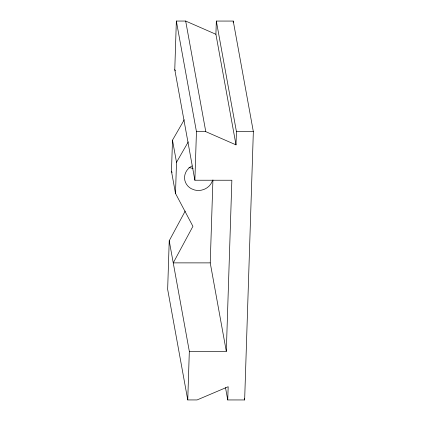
<?xml version="1.0" encoding="UTF-8"?>
<svg xmlns="http://www.w3.org/2000/svg" width="421" height="421" viewBox="0 0 421 421"><rect width="100%" height="100%" fill="white"/><g stroke="black" fill="none" stroke-linecap="round" stroke-linejoin="round"><path stroke-width="0.63" d="M185.214 211.074L169.226 240.759L167.653 289.343L187.75 399.934L197.075 399.939L228.166 386.725L227.735 399.945L244.648 399.95L253.347 131.657L233.25 21.066L216.336 21.061L215.91 34.28L236.007 144.871L205.774 131.647L196.449 131.647L176.352 21.05L185.677 21.05L215.91 34.28M169.226 240.759L189.324 351.351L226.309 351.356L210.232 262.883L173.247 262.872L192.923 226.34L175.499 193.434L171.479 171.321L172.489 140.177L184.245 119.78M226.309 351.356L231.86 180.241L194.876 180.23L174.773 69.639L176.352 21.05M175.499 193.434L176.51 162.295L172.489 140.177M187.75 399.934L189.324 351.351M194.876 180.23L196.449 131.647M210.232 262.883L212.921 179.935M233.208 22.376L233.25 21.066M236.007 144.871L236.439 131.652L216.336 21.061M176.51 162.295L188.266 141.898M236.439 131.652L253.347 131.657M171.479 171.321L172.089 172.473M174.773 69.639L175.336 70.817M185.677 21.05L205.774 131.647M244.417 398.655L244.648 399.95M225.503 387.657L227.735 399.945M193.097 168.305A14.267 13.114 -10.3 0 1 188.924 167.353M212.41 180.73A14.267 13.114 -10.3 0 1 194.686 190.024L191.297 188.708A14.267 13.114 -10.3 0 1 192.039 165.927"/></g></svg>
